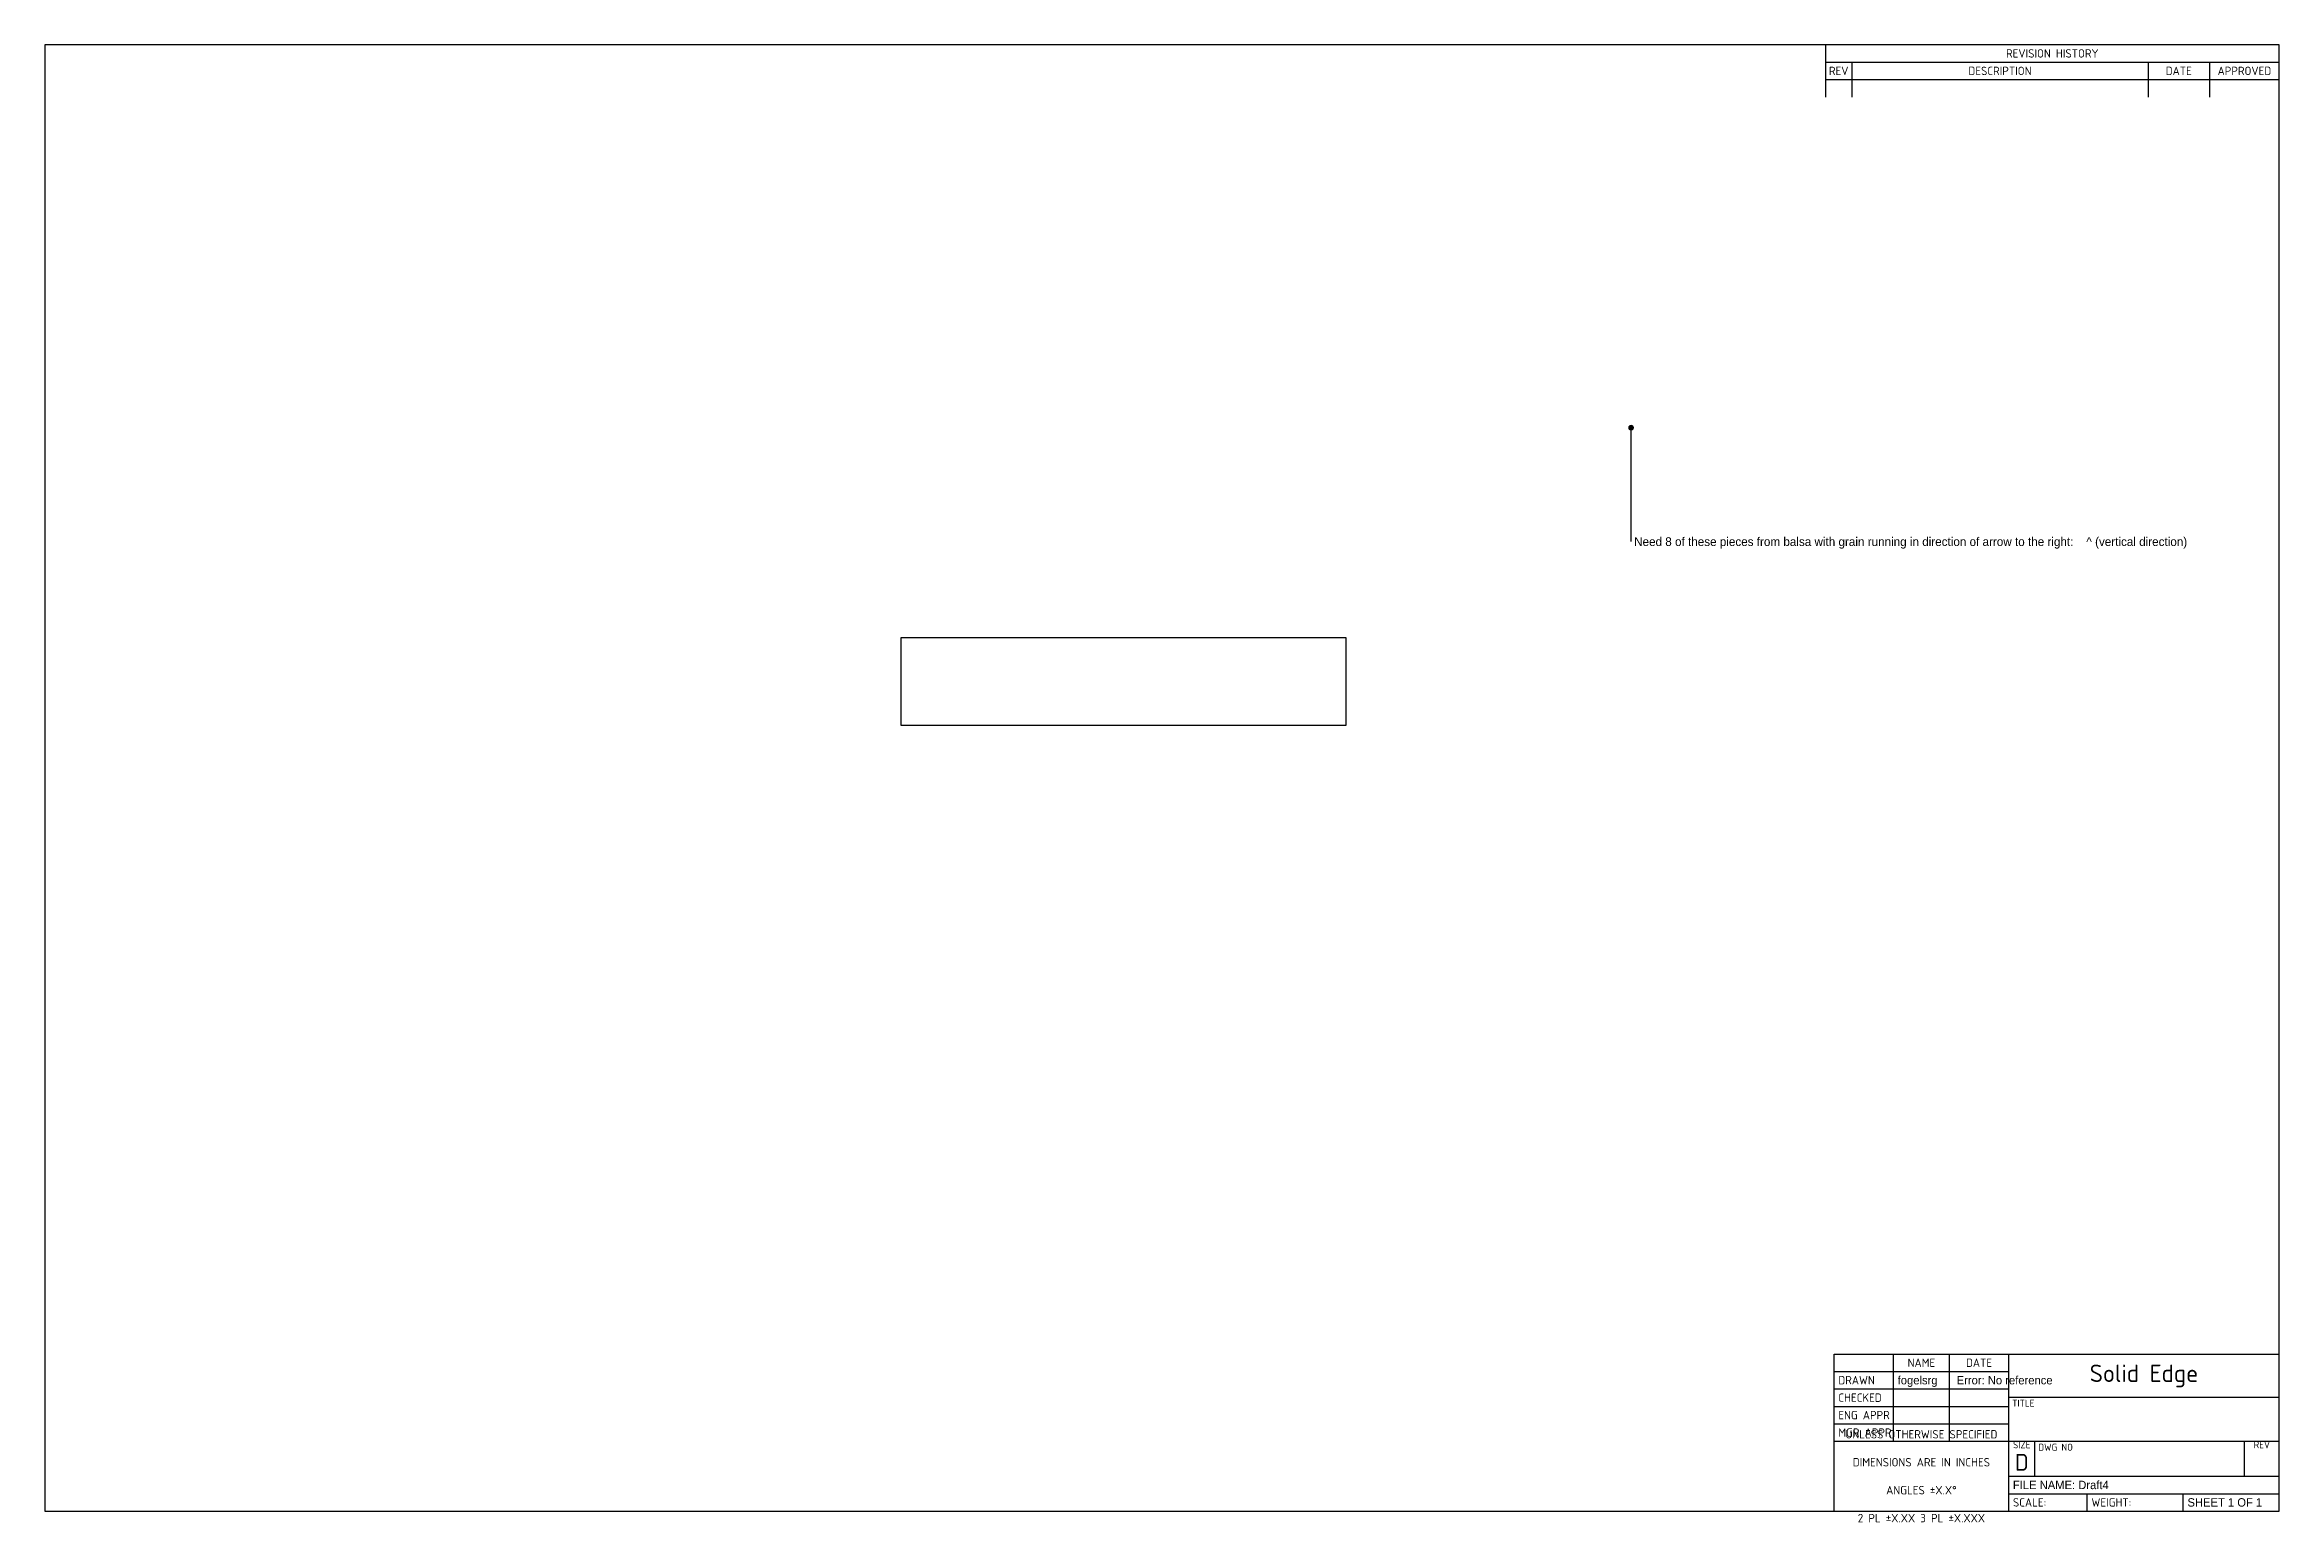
# Model space of a CAD drawing. Header units: inches. Extents: x 1 to 33, y 0.3 to 21.5.
import ezdxf
from ezdxf.enums import TextEntityAlignment as Align

# ---------------------------------------------------------------- set-up
doc = ezdxf.new("R2010")
doc.units = ezdxf.units.IN
doc.header["$MEASUREMENT"] = 0
doc.layers.add('Default', color=7, linetype='Continuous')
doc.layers.add('NEXT_TO_CTR_SPAR', color=7, linetype='Continuous')
doc.styles.add('SEACAD_Solid_Edge_ANSI', font='seans.ttf')

# ---------------------------------------------------------------- blocks, each defined once
blk = doc.blocks.new('SEANNOT_GROUP')
at = {"layer": 'Default', "linetype": 'Continuous'}
h = blk.add_hatch(color=7, dxfattribs=at)
edge = h.paths.add_edge_path()
edge.add_ellipse((23.717, 16.015), major_axis=(0.0417, 0), ratio=1, start_angle=0, end_angle=360)
at = {"layer": 'Default', "color": 7, "linetype": 'Continuous'}
blk.add_lwpolyline([(23.717, 14.384), (23.717, 16.015)], dxfattribs=at)
at = {"layer": 'Default', "color": 7, "linetype": 'Continuous', "style": 'SEACAD_Solid_Edge_ANSI'}
blk.add_text('Need 8 of these pieces from balsa with grain running in direction of arrow to the right:    ^  (vertical direction)', height=0.125, dxfattribs=at).set_placement((23.761, 14.446), align=Align.TOP_LEFT)
blk = doc.blocks.new('SE')
at = {"layer": 'NEXT_TO_CTR_SPAR', "color": 7, "linetype": 'Continuous'}
for p, q in [((13.262, 13.006), (13.262, 11.756)), ((19.637, 13.006), (13.262, 13.006)), ((19.637, 11.756), (19.637, 13.006)), ((13.262, 11.756), (19.637, 11.756))]:
    blk.add_line(p, q, dxfattribs=at)
blk = doc.blocks.new('SEANNOT_GROUP1')
at = {"layer": 'Default', "color": 7, "linetype": 'Continuous', "style": 'SEACAD_Solid_Edge_ANSI'}
blk.add_text('fogelsrg', height=0.12, dxfattribs=at).set_placement((27.535, 2.435), align=Align.TOP_LEFT)
blk = doc.blocks.new('SEANNOT_GROUP2')
at = {"layer": 'Default', "color": 7, "linetype": 'Continuous', "style": 'SEACAD_Solid_Edge_ANSI'}
blk.add_text(' Error: No reference', height=0.12, dxfattribs=at).set_placement((28.335, 2.435), align=Align.TOP_LEFT)
blk = doc.blocks.new('SEANNOT_GROUP3')
at = {"layer": 'Default', "color": 7, "linetype": 'Continuous', "style": 'SEACAD_Solid_Edge_ANSI'}
blk.add_text('FILE NAME: Draft4', height=0.12, dxfattribs=at).set_placement((29.185, 0.935), align=Align.TOP_LEFT)
blk = doc.blocks.new('SEANNOT_GROUP4')
at = {"layer": 'Default', "color": 7, "linetype": 'Continuous', "style": 'SEACAD_Solid_Edge_ANSI'}
blk.add_text('SHEET 1 OF 1', height=0.12, dxfattribs=at).set_placement((31.685, 0.685), align=Align.TOP_LEFT)

msp = doc.modelspace()

# ---------------------------------------------------------------- linework, layer by layer
at = {"layer": 'Default', "color": 7, "linetype": 'Continuous'}
for p, q in [((33, 21.5), (1, 21.5)), ((1, 21.5), (1, 0.5)), ((26.5, 21.5), (26.5, 20.75)), ((33, 0.5), (33, 21.5)), ((26.5, 21.25), (33, 21.25)), ((26.88, 21.25), (26.88, 20.75)), ((31.12, 21.25), (31.12, 20.75)), ((32, 21.25), (32, 20.75)), ((26.5, 21), (33, 21)), ((26.625, 0.5), (26.625, 2.75)), ((26.625, 2.75), (33, 2.75)), ((27.475, 1.5), (27.475, 2.75)), ((28.275, 1.5), (28.275, 2.75)), ((29.125, 0.5), (29.125, 2.75)), ((26.625, 2.5), (29.125, 2.5)), ((26.625, 2.25), (29.125, 2.25)), ((26.625, 2), (29.125, 2)), ((29.125, 2.13), (33, 2.13)), ((26.625, 1.75), (29.125, 1.75)), ((26.625, 1.5), (33, 1.5)), ((29.5, 1), (29.5, 1.5)), ((32.5, 1), (32.5, 1.5)), ((29.125, 1), (33, 1)), ((29.125, 0.75), (33, 0.75)), ((30.25, 0.5), (30.25, 0.75)), ((31.625, 0.5), (31.625, 0.75)), ((1, 0.5), (33, 0.5))]:
    msp.add_line(p, q, dxfattribs=at)

# ---------------------------------------------------------------- block references
at = {"layer": 'Default'}
for name in ['SEANNOT_GROUP', 'SE', 'SEANNOT_GROUP1', 'SEANNOT_GROUP2', 'SEANNOT_GROUP3', 'SEANNOT_GROUP4']:
    msp.add_blockref(name, (0, 0), dxfattribs=at)

# ---------------------------------------------------------------- texts
for s, insert, char_height, width, attachment_point in [('{\\fSolid Edge ANSI|b0||i0||c0|p34;\\C7;\\W1.;REV}', (26.69, 21.125), 0.12, 0.38, 5), ('{\\fSolid Edge ANSI|b0||i0||c0|p34;\\C7;\\W1.;DESCRIPTION}', (29, 21.125), 0.12, 4.24, 5), ('{\\fSolid Edge ANSI|b0||i0||c0|p34;\\C7;\\W1.;REVISION HISTORY}', (29.75, 21.375), 0.12, 6.5, 5), ('{\\fSolid Edge ANSI|b0||i0||c0|p34;\\C7;\\W1.;DATE}', (31.56, 21.125), 0.12, 0.88, 5), ('{\\fSolid Edge ANSI|b0||i0||c0|p34;\\C7;\\W1.;APPROVED}', (32.5, 21.125), 0.12, 1, 5), ('{\\fSolid Edge ANSI|b0||i0||c0|p34;\\C7;\\W1.;NAME}', (27.875, 2.625), 0.12, 0.8, 5), ('{\\fSolid Edge ANSI|b0||i0||c0|p34;\\C7;\\W1.;DATE}', (28.7, 2.625), 0.12, 0.85, 5), ('{\\fSolid Edge ANSI|b1||i0||c0|p34;\\C7;\\W1.;Solid Edge}', (31.062, 2.436), 0.25, 3.875, 5), ('{\\fSolid Edge ANSI|b0||i0||c0|p34;\\C7;\\W1.;DRAWN}', (26.685, 2.375), 0.12, 0.79, 4), ('{\\fSolid Edge ANSI|b0||i0||c0|p34;\\C7;\\W1.;CHECKED}', (26.685, 2.125), 0.12, 0.79, 4), ('{\\fSolid Edge ANSI|b0||i0||c0|p34;\\C7;\\W1.;ENG APPR}', (26.685, 1.875), 0.12, 0.79, 4), ('{\\fSolid Edge ANSI|b0||i0||c0|p34;\\C7;\\W1.;TITLE}', (29.175, 2.095), 0.1, 3.825, 1), ('{\\fSolid Edge ANSI|b0||i0||c0|p34;\\C7;\\W1.;MGR APPR}', (26.685, 1.625), 0.12, 0.79, 4), ('{\\fSolid Edge ANSI|b0||i0||c0|p34;\\C7;\\W1.;UNLESS OTHERWISE SPECIFIED^M\\P}{\\fSolid Edge ANSI|b0||i0||c0|p34;\\C7;\\W1.;DIMENSIONS ARE IN INCHES^M\\P}{\\fSolid Edge ANSI|b0||i0||c0|p34;\\C7;\\W1.;ANGLES ±X.X°^M\\P}{\\fSolid Edge ANSI|b0||i0||c0|p34;\\C7;\\W1.;2 PL ±X.XX 3 PL ±X.XXX}', (27.875, 1), 0.12, 2.5, 5), ('{\\fSolid Edge ANSI|b0||i0||c0|p34;\\C7;\\W1.;SIZE}', (29.312, 1.5), 0.1, 0.375, 2), ('{\\fSolid Edge ANSI|b1||i0||c0|p34;\\C7;\\W1.;D}', (29.312, 1.199), 0.24, 0.375, 5), ('{\\fSolid Edge ANSI|b0||i0||c0|p34;\\C7;\\W1.;DWG NO}', (29.55, 1.465), 0.1, 2.95, 1), ('{\\fSolid Edge ANSI|b0||i0||c0|p34;\\C7;\\W1.;REV}', (32.75, 1.5), 0.1, 0.5, 2), ('{\\fSolid Edge ANSI|b0||i0||c0|p34;\\C7;\\W1.;SCALE:}', (29.185, 0.625), 0.12, 1.065, 4), ('{\\fSolid Edge ANSI|b0||i0||c0|p34;\\C7;\\W1.;WEIGHT:}', (30.31, 0.625), 0.12, 1.315, 4)]:
    msp.add_mtext(s, dxfattribs=dict(at, insert=insert, char_height=char_height, width=width, attachment_point=attachment_point))

doc.saveas('drawing.dxf')
